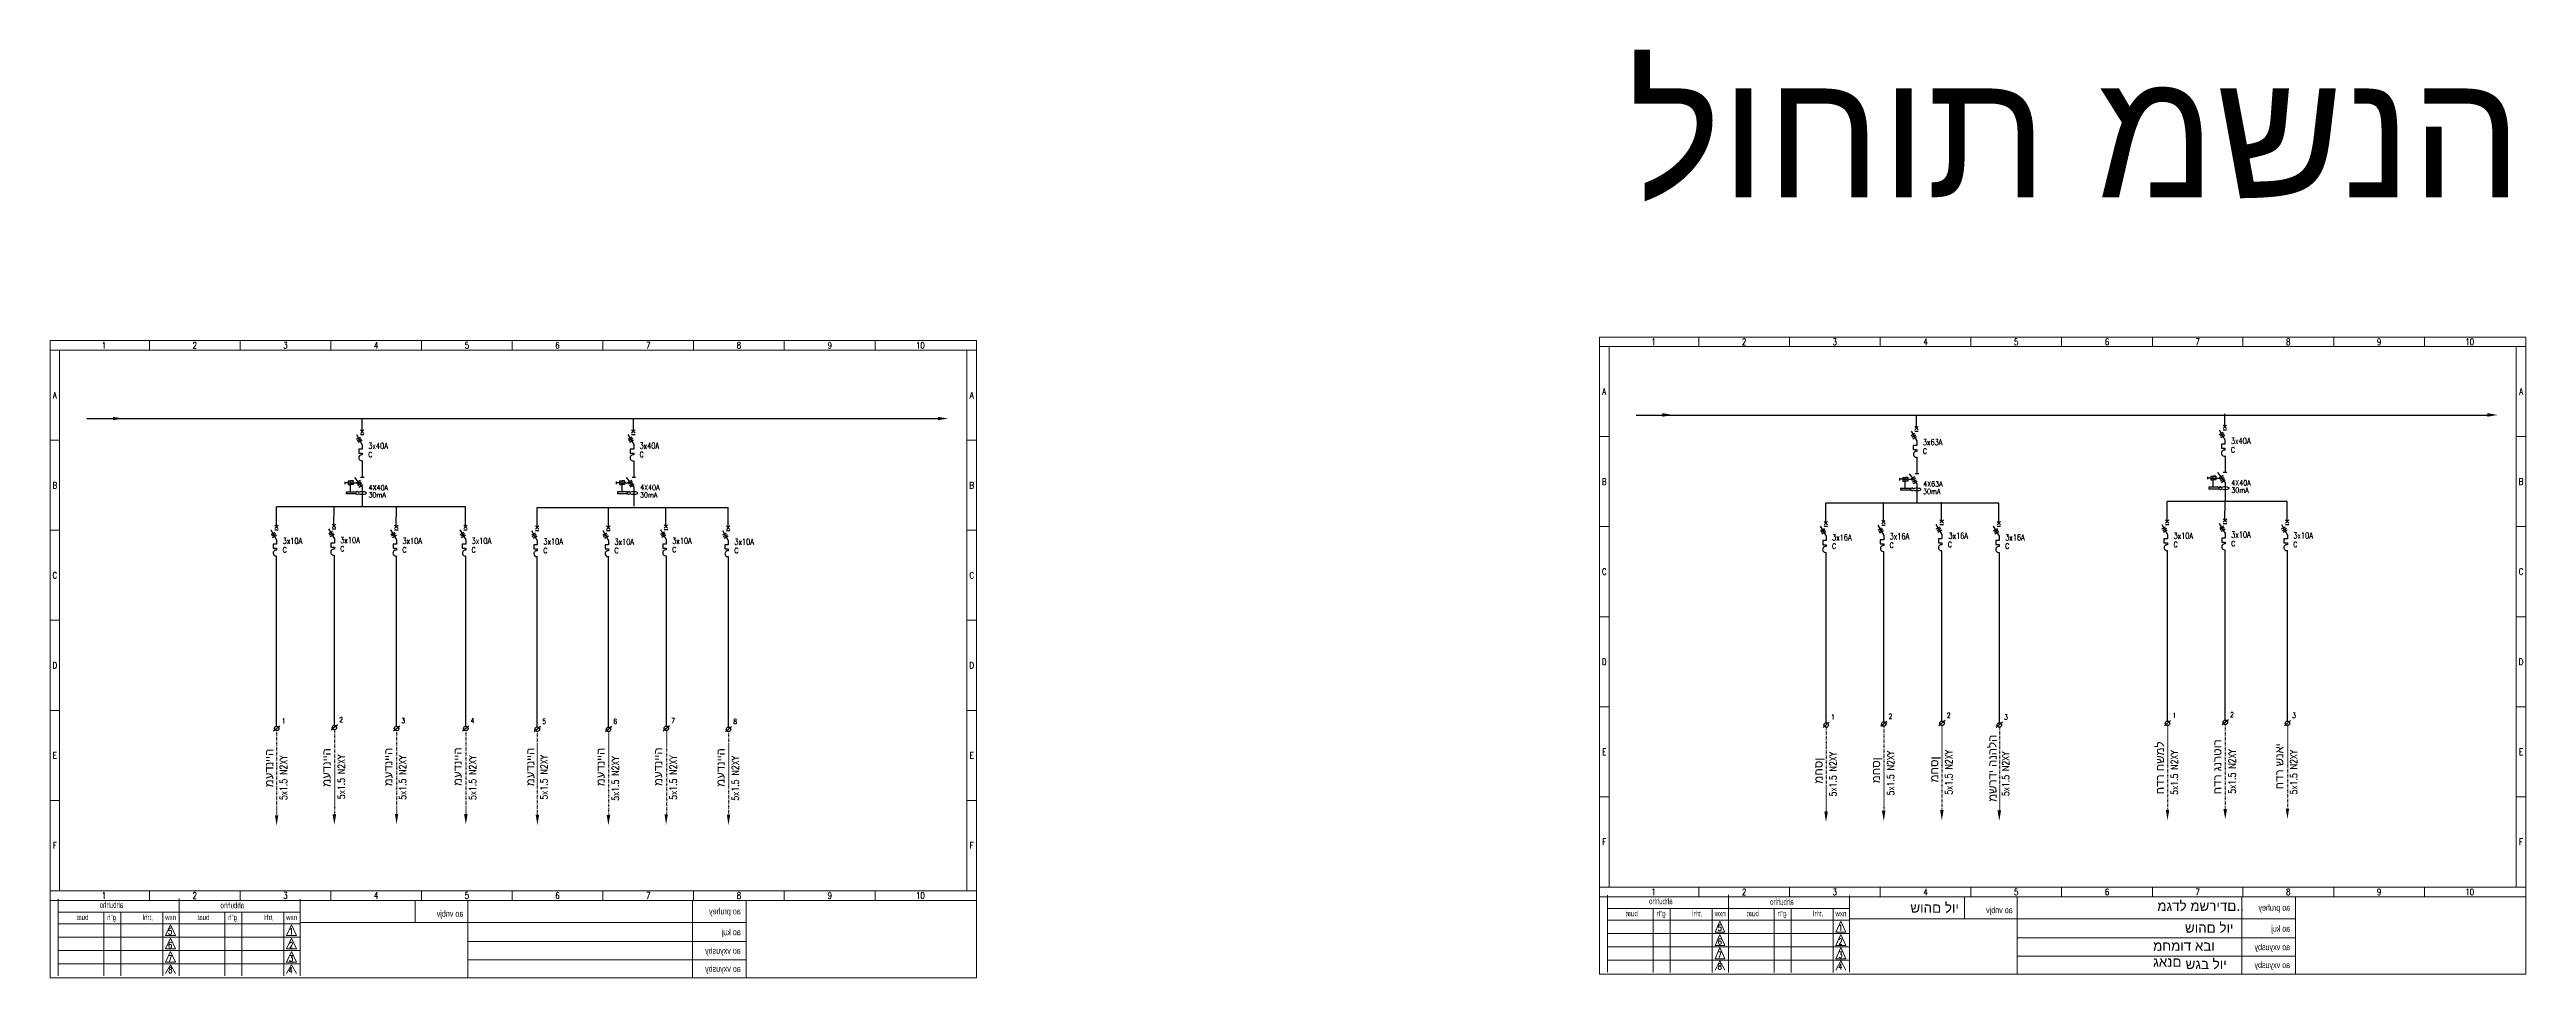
# Model space of a CAD drawing. Header units: millimetres. Extents: x 46170 to 87148, y 12751 to 40933.
# Drawn here: x 66625 to 78542, y 36465 to 40933 of the extents above; entities that cross this region are included whole.
import ezdxf
from ezdxf.enums import TextEntityAlignment as Align

# ---------------------------------------------------------------- set-up
doc = ezdxf.new("R2010")
doc.units = ezdxf.units.MM
doc.linetypes.add('ACAD_ISO03W100', pattern=[30, 12, -18])
doc.layers.add('A3', color=3, linetype='Continuous')
doc.styles.add('ROMANS', font='romans.shx')
doc.styles.get("Standard").update_dxf_attribs({"font": 'arial.ttf'})
doc.styles.add('TECHNO_M', font='techno_m.shx')

msp = doc.modelspace()

# ---------------------------------------------------------------- linework, layer by layer
at = {"color": 7, "linetype": 'ByBlock', "lineweight": 13, "ltscale": 2}
for p, q in [((66628, 36468), (66628, 39533)), ((66628, 39533), (71085, 39533)), ((66628, 36468), (66628, 39533)), ((66628, 39533), (71085, 39533)), ((71039, 39487), (71039, 36887)), ((74082, 36485), (74082, 39550)), ((74082, 39550), (78539, 39550)), ((74082, 36485), (74082, 39550)), ((74082, 39550), (78539, 39550)), ((78493, 39504), (78493, 36904)), ((66628, 36887), (71085, 36887)), ((67249, 36849), (67249, 36477)), ((68384, 36839), (68384, 36734)), ((69718, 36838), (69718, 36468)), ((74082, 36904), (78539, 36904)), ((74703, 36867), (74703, 36494)), ((75838, 36857), (75838, 36752)), ((77172, 36856), (77172, 36485)), ((66887, 36784), (66887, 36477)), ((66969, 36784), (66969, 36477)), ((67170, 36784), (67170, 36477)), ((67469, 36784), (67469, 36477)), ((67551, 36784), (67551, 36477)), ((67752, 36784), (67752, 36477)), ((74341, 36801), (74341, 36494)), ((74423, 36801), (74423, 36494)), ((74624, 36801), (74624, 36494)), ((74923, 36801), (74923, 36494)), ((75005, 36801), (75005, 36494)), ((75206, 36801), (75206, 36494))]:
    msp.add_line(p, q, dxfattribs=at)
at = {"color": 7, "linetype": 'ByBlock', "lineweight": 13}
for p, q in [((66628, 39487), (71085, 39487)), ((67106, 39533), (67106, 39487)), ((67106, 39533), (67106, 39487)), ((67106, 39533), (67106, 39487)), ((67106, 39533), (67106, 39487)), ((67542, 39533), (67542, 39487)), ((67542, 39533), (67542, 39487)), ((67542, 39533), (67542, 39487)), ((67542, 39533), (67542, 39487)), ((67978, 39533), (67978, 39487)), ((67978, 39533), (67978, 39487)), ((67978, 39533), (67978, 39487)), ((67978, 39533), (67978, 39487)), ((68415, 39533), (68415, 39487)), ((68415, 39533), (68415, 39487)), ((68415, 39533), (68415, 39487)), ((68415, 39533), (68415, 39487)), ((68851, 39533), (68851, 39487)), ((68851, 39533), (68851, 39487)), ((68851, 39533), (68851, 39487)), ((68851, 39533), (68851, 39487)), ((69288, 39533), (69288, 39487)), ((69288, 39533), (69288, 39487)), ((69724, 39533), (69724, 39487)), ((69724, 39533), (69724, 39487)), ((70160, 39533), (70160, 39487)), ((70160, 39533), (70160, 39487)), ((70597, 39533), (70597, 39487)), ((70597, 39533), (70597, 39487)), ((74082, 39504), (78539, 39504)), ((74560, 39550), (74560, 39504)), ((74560, 39550), (74560, 39504)), ((74560, 39550), (74560, 39504)), ((74560, 39550), (74560, 39504)), ((74996, 39550), (74996, 39504)), ((74996, 39550), (74996, 39504)), ((74996, 39550), (74996, 39504)), ((74996, 39550), (74996, 39504)), ((75433, 39550), (75433, 39504)), ((75433, 39550), (75433, 39504)), ((75433, 39550), (75433, 39504)), ((75433, 39550), (75433, 39504)), ((75869, 39550), (75869, 39504)), ((75869, 39550), (75869, 39504)), ((75869, 39550), (75869, 39504)), ((75869, 39550), (75869, 39504)), ((76305, 39550), (76305, 39504)), ((76305, 39550), (76305, 39504)), ((76305, 39550), (76305, 39504)), ((76305, 39550), (76305, 39504)), ((76742, 39550), (76742, 39504)), ((76742, 39550), (76742, 39504)), ((77178, 39550), (77178, 39504)), ((77178, 39550), (77178, 39504)), ((77615, 39550), (77615, 39504)), ((77615, 39550), (77615, 39504)), ((78051, 39550), (78051, 39504)), ((78051, 39550), (78051, 39504)), ((66628, 39054), (66674, 39054)), ((71039, 39054), (71085, 39054)), ((74082, 39071), (74128, 39071)), ((78493, 39071), (78539, 39071)), ((66628, 38621), (66674, 38621)), ((71039, 38621), (71085, 38621)), ((74082, 38638), (74128, 38638)), ((78493, 38638), (78539, 38638)), ((66628, 38188), (66674, 38188)), ((71039, 38188), (71085, 38188)), ((74082, 38205), (74128, 38205)), ((78493, 38205), (78539, 38205)), ((66628, 37754), (66674, 37754)), ((66628, 37754), (66674, 37754)), ((71039, 37754), (71085, 37754)), ((74082, 37772), (74128, 37772)), ((74082, 37772), (74128, 37772)), ((78493, 37772), (78539, 37772)), ((66628, 37321), (66674, 37321)), ((71039, 37321), (71085, 37321)), ((74082, 37339), (74128, 37339)), ((78493, 37339), (78539, 37339)), ((67106, 36887), (67106, 36840)), ((67106, 36887), (67106, 36840)), ((67106, 36887), (67106, 36840)), ((67106, 36887), (67106, 36840)), ((67542, 36887), (67542, 36840)), ((67542, 36887), (67542, 36840)), ((67542, 36887), (67542, 36840)), ((67542, 36887), (67542, 36840)), ((67978, 36887), (67978, 36840)), ((67978, 36887), (67978, 36840)), ((67978, 36887), (67978, 36840)), ((67978, 36887), (67978, 36840)), ((68415, 36887), (68415, 36840)), ((68415, 36887), (68415, 36840)), ((68415, 36887), (68415, 36840)), ((68415, 36887), (68415, 36840)), ((68851, 36887), (68851, 36840)), ((68851, 36887), (68851, 36840)), ((68851, 36887), (68851, 36840)), ((68851, 36887), (68851, 36840)), ((69288, 36887), (69288, 36840)), ((69288, 36887), (69288, 36840)), ((69724, 36887), (69724, 36840)), ((69724, 36887), (69724, 36840)), ((70160, 36887), (70160, 36840)), ((70160, 36887), (70160, 36840)), ((70597, 36887), (70597, 36840)), ((70597, 36887), (70597, 36840)), ((74560, 36904), (74560, 36858)), ((74560, 36904), (74560, 36858)), ((74560, 36904), (74560, 36858)), ((74560, 36904), (74560, 36858)), ((74996, 36904), (74996, 36858)), ((74996, 36904), (74996, 36858)), ((74996, 36904), (74996, 36858)), ((74996, 36904), (74996, 36858)), ((75433, 36904), (75433, 36858)), ((75433, 36904), (75433, 36858)), ((75433, 36904), (75433, 36858)), ((75433, 36904), (75433, 36858)), ((75869, 36904), (75869, 36858)), ((75869, 36904), (75869, 36858)), ((75869, 36904), (75869, 36858)), ((75869, 36904), (75869, 36858)), ((76305, 36904), (76305, 36858)), ((76305, 36904), (76305, 36858)), ((76305, 36904), (76305, 36858)), ((76305, 36904), (76305, 36858)), ((76742, 36904), (76742, 36858)), ((76742, 36904), (76742, 36858)), ((77178, 36904), (77178, 36858)), ((77178, 36904), (77178, 36858)), ((77615, 36904), (77615, 36858)), ((77615, 36904), (77615, 36858)), ((78051, 36904), (78051, 36858)), ((78051, 36904), (78051, 36858))]:
    msp.add_line(p, q, dxfattribs=at)
at = {"color": 7, "linetype": 'Continuous', "lineweight": 13}
for p, q in [((66674, 39487), (66674, 36887)), ((74128, 39504), (74128, 36904)), ((67831, 36784), (66667, 36784)), ((67831, 36727), (66667, 36727)), ((67249, 36784), (67249, 36784)), ((67831, 36784), (67831, 36784)), ((69977, 36734), (67831, 36734)), ((75285, 36801), (74121, 36801)), ((75285, 36745), (74121, 36745)), ((74703, 36801), (74703, 36801)), ((75285, 36801), (75285, 36801)), ((77431, 36752), (75285, 36752)), ((67831, 36663), (66667, 36663)), ((67831, 36599), (66667, 36599)), ((75285, 36681), (74121, 36681)), ((75285, 36617), (74121, 36617)), ((67831, 36535), (66667, 36535)), ((67249, 36535), (67249, 36535)), ((75285, 36553), (74121, 36553)), ((74703, 36553), (74703, 36553))]:
    msp.add_line(p, q, dxfattribs=at)
at = {"color": 0, "linetype": 'ByBlock', "ltscale": 2}
for p, q in [((66805, 39158), (70900, 39158)), ((68129, 39095), (68129, 39158)), ((69435, 39095), (69435, 39158)), ((74259, 39175), (78354, 39175)), ((75608, 39112), (75608, 39175)), ((77090, 39118), (77090, 39181)), ((68627, 38733), (67717, 38733)), ((67717, 38637), (67717, 38733)), ((67994, 38641), (67995, 38733)), ((68293, 38637), (68294, 38733)), ((68627, 38637), (68627, 38733)), ((68971, 38634), (68971, 38730)), ((69314, 38634), (69314, 38730)), ((69591, 38638), (69591, 38730)), ((69890, 38634), (69890, 38730)), ((76004, 38751), (75171, 38751)), ((75171, 38654), (75171, 38751)), ((75449, 38659), (75449, 38751)), ((75728, 38663), (75728, 38755)), ((76004, 38654), (76004, 38751)), ((76814, 38663), (76814, 38759)), ((77390, 38759), (76814, 38759)), ((77091, 38667), (77092, 38759)), ((77390, 38663), (77390, 38759))]:
    msp.add_line(p, q, dxfattribs=at)
at = {"color": 7, "linetype": 'Continuous', "lineweight": -2}
for p, q in [((68121, 39103), (68137, 39086)), ((68129, 39095), (68121, 39086)), ((68129, 39095), (68137, 39103)), ((69426, 39103), (69443, 39087)), ((69435, 39095), (69426, 39087)), ((69435, 39095), (69443, 39103)), ((75600, 39120), (75616, 39104)), ((75608, 39112), (75600, 39104)), ((75600, 39098), (75616, 39098)), ((75608, 39112), (75616, 39120)), ((77082, 39126), (77098, 39110)), ((77090, 39118), (77082, 39110)), ((77082, 39104), (77098, 39104)), ((77090, 39118), (77098, 39126)), ((68121, 39081), (68137, 39081)), ((68130, 38992), (68130, 38983)), ((69426, 39081), (69443, 39081)), ((69436, 38992), (69436, 38983)), ((75609, 39009), (75609, 39000)), ((77091, 39015), (77091, 39006)), ((68139, 38875), (68122, 38875)), ((69444, 38875), (69428, 38875)), ((75618, 38892), (75601, 38892)), ((77100, 38898), (77083, 38898)), ((67709, 38645), (67725, 38629)), ((67717, 38637), (67709, 38629)), ((67709, 38623), (67725, 38623)), ((67717, 38637), (67725, 38645)), ((67986, 38650), (68003, 38633)), ((67994, 38641), (67986, 38633)), ((67986, 38628), (68003, 38628)), ((67994, 38641), (68003, 38650)), ((68285, 38645), (68302, 38629)), ((68293, 38637), (68285, 38629)), ((68285, 38623), (68302, 38623)), ((68293, 38637), (68302, 38645)), ((68618, 38645), (68635, 38629)), ((68627, 38637), (68618, 38629)), ((68618, 38623), (68635, 38623)), ((68627, 38637), (68635, 38645)), ((68963, 38642), (68979, 38626)), ((68971, 38634), (68963, 38626)), ((68963, 38620), (68979, 38620)), ((68971, 38634), (68979, 38642)), ((69305, 38642), (69322, 38625)), ((69314, 38634), (69305, 38625)), ((69305, 38620), (69322, 38620)), ((69314, 38634), (69322, 38642)), ((69583, 38646), (69599, 38630)), ((69591, 38638), (69583, 38630)), ((69583, 38624), (69600, 38624)), ((69591, 38638), (69599, 38646)), ((69882, 38642), (69898, 38625)), ((69890, 38634), (69882, 38625)), ((69882, 38620), (69898, 38620)), ((69890, 38634), (69898, 38642)), ((75163, 38663), (75179, 38646)), ((75171, 38654), (75163, 38646)), ((75163, 38641), (75179, 38641)), ((75171, 38654), (75179, 38663)), ((75440, 38667), (75457, 38651)), ((75449, 38659), (75440, 38651)), ((75440, 38645), (75457, 38645)), ((75449, 38659), (75457, 38667)), ((75720, 38671), (75737, 38654)), ((75728, 38663), (75720, 38654)), ((75720, 38649), (75737, 38649)), ((75728, 38663), (75737, 38671)), ((75996, 38663), (76012, 38646)), ((76004, 38654), (75996, 38646)), ((75996, 38641), (76012, 38641)), ((76004, 38654), (76012, 38663)), ((76806, 38671), (76822, 38654)), ((76814, 38663), (76806, 38654)), ((76806, 38649), (76822, 38649)), ((76814, 38663), (76822, 38671)), ((77083, 38675), (77100, 38659)), ((77091, 38667), (77083, 38659)), ((77083, 38653), (77100, 38653)), ((77091, 38667), (77100, 38675)), ((77382, 38671), (77399, 38655)), ((77390, 38663), (77382, 38655)), ((77382, 38649), (77399, 38649)), ((77390, 38663), (77399, 38671)), ((67718, 38534), (67718, 38525)), ((67996, 38539), (67996, 38530)), ((68295, 38534), (68295, 38525)), ((68628, 38534), (68628, 38525)), ((68972, 38531), (68972, 38522)), ((69315, 38531), (69315, 38522)), ((69592, 38535), (69592, 38526)), ((69891, 38531), (69891, 38522)), ((75172, 38551), (75172, 38543)), ((75450, 38556), (75450, 38547)), ((75730, 38560), (75730, 38551)), ((76005, 38552), (76005, 38543)), ((76815, 38560), (76815, 38551)), ((77093, 38564), (77093, 38555)), ((77392, 38560), (77392, 38551))]:
    msp.add_line(p, q, dxfattribs=at)
at = {"color": 7, "linetype": 'ByBlock', "lineweight": -2}
for p, q in [((75581, 39098), (75609, 39050)), ((77063, 39104), (77091, 39056)), ((68102, 39081), (68130, 39032)), ((68130, 39011), (68113, 39011)), ((68113, 39011), (68113, 38992)), ((68113, 38992), (68130, 38992)), ((68130, 39032), (68130, 39011)), ((69408, 39081), (69436, 39033)), ((69436, 39011), (69419, 39011)), ((69419, 39011), (69419, 38992)), ((69419, 38992), (69436, 38992)), ((69436, 39033), (69436, 39011)), ((75609, 39028), (75592, 39028)), ((75592, 39028), (75592, 39009)), ((75592, 39009), (75609, 39009)), ((75609, 39050), (75609, 39028)), ((77091, 39034), (77075, 39034)), ((77075, 39034), (77075, 39015)), ((77075, 39015), (77091, 39015)), ((77091, 39055), (77091, 39034)), ((68046, 38854), (68046, 38843)), ((68064, 38849), (68046, 38849)), ((68062, 38858), (68086, 38858)), ((68062, 38858), (68062, 38840)), ((68064, 38849), (68083, 38849)), ((68074, 38804), (68074, 38858)), ((68086, 38858), (68074, 38858)), ((68074, 38855), (68074, 38856)), ((68083, 38849), (68115, 38849)), ((68086, 38858), (68086, 38840)), ((68130, 38829), (68095, 38875)), ((69352, 38855), (69352, 38843)), ((69370, 38849), (69352, 38849)), ((69368, 38858), (69392, 38858)), ((69368, 38858), (69368, 38840)), ((69370, 38849), (69389, 38849)), ((69380, 38805), (69380, 38858)), ((69392, 38858), (69380, 38858)), ((69380, 38855), (69380, 38857)), ((69389, 38849), (69421, 38849)), ((69392, 38858), (69392, 38840)), ((69436, 38829), (69401, 38875)), ((75525, 38872), (75525, 38860)), ((75543, 38866), (75525, 38866)), ((75541, 38875), (75565, 38875)), ((75541, 38875), (75541, 38857)), ((75541, 38857), (75553, 38857)), ((75543, 38866), (75562, 38866)), ((75553, 38822), (75553, 38875)), ((75565, 38875), (75553, 38875)), ((75553, 38872), (75553, 38874)), ((75553, 38860), (75553, 38859)), ((75565, 38857), (75553, 38857)), ((75562, 38866), (75594, 38866)), ((75565, 38875), (75565, 38857)), ((75609, 38846), (75574, 38892)), ((77007, 38878), (77007, 38866)), ((77026, 38872), (77007, 38872)), ((77023, 38881), (77047, 38881)), ((77023, 38881), (77023, 38863)), ((77023, 38863), (77035, 38863)), ((77026, 38872), (77045, 38872)), ((77035, 38828), (77035, 38881)), ((77047, 38881), (77035, 38881)), ((77035, 38878), (77035, 38879)), ((77035, 38866), (77035, 38864)), ((77047, 38863), (77035, 38863)), ((77045, 38872), (77076, 38872)), ((77047, 38881), (77047, 38863)), ((77092, 38852), (77057, 38898)), ((68100, 38804), (68052, 38804)), ((68052, 38804), (68052, 38796)), ((68100, 38796), (68052, 38796)), ((68062, 38840), (68074, 38840)), ((68074, 38842), (68074, 38841)), ((68086, 38840), (68074, 38840)), ((68100, 38802), (68100, 38804)), ((68101, 38802), (68100, 38802)), ((68101, 38798), (68100, 38798)), ((68100, 38798), (68100, 38796)), ((68101, 38804), (68101, 38802)), ((68101, 38796), (68101, 38798)), ((68112, 38802), (68112, 38805)), ((68112, 38798), (68112, 38795)), ((68112, 38798), (68112, 38795)), ((69405, 38805), (69358, 38805)), ((69358, 38805), (69358, 38796)), ((69405, 38796), (69358, 38796)), ((69368, 38840), (69380, 38840)), ((69380, 38843), (69380, 38842)), ((69392, 38840), (69380, 38840)), ((69405, 38802), (69405, 38805)), ((69407, 38802), (69405, 38802)), ((69407, 38799), (69405, 38799)), ((69405, 38799), (69405, 38796)), ((69407, 38805), (69407, 38802)), ((69407, 38796), (69407, 38799)), ((69417, 38803), (69417, 38806)), ((69417, 38798), (69417, 38795)), ((69417, 38798), (69417, 38795)), ((75579, 38822), (75531, 38822)), ((75531, 38822), (75531, 38813)), ((75579, 38813), (75531, 38813)), ((75579, 38819), (75579, 38822)), ((75580, 38819), (75579, 38819)), ((75580, 38816), (75579, 38816)), ((75579, 38816), (75579, 38813)), ((75580, 38821), (75580, 38819)), ((75580, 38813), (75580, 38816)), ((75591, 38820), (75591, 38823)), ((75591, 38815), (75591, 38812)), ((75591, 38815), (75591, 38812)), ((77061, 38828), (77013, 38828)), ((77013, 38828), (77013, 38819)), ((77061, 38819), (77013, 38819)), ((77061, 38825), (77061, 38828)), ((77063, 38825), (77061, 38825)), ((77063, 38822), (77061, 38822)), ((77061, 38822), (77061, 38819)), ((77063, 38827), (77063, 38825)), ((77063, 38819), (77063, 38822)), ((77073, 38825), (77073, 38828)), ((77073, 38821), (77073, 38818)), ((77073, 38821), (77073, 38818)), ((67690, 38623), (67718, 38575)), ((67967, 38628), (67996, 38579)), ((68266, 38623), (68294, 38575)), ((68600, 38623), (68628, 38575)), ((68944, 38620), (68972, 38572)), ((69287, 38620), (69315, 38571)), ((69564, 38624), (69592, 38576)), ((69863, 38620), (69891, 38571)), ((75144, 38641), (75172, 38592)), ((75422, 38645), (75450, 38596)), ((75701, 38649), (75729, 38600)), ((75977, 38641), (76005, 38592)), ((76787, 38649), (76815, 38600)), ((77064, 38653), (77093, 38605)), ((77363, 38649), (77391, 38600)), ((67718, 38553), (67701, 38553)), ((67701, 38553), (67701, 38534)), ((67701, 38534), (67718, 38534)), ((67718, 38575), (67718, 38553)), ((67996, 38558), (67979, 38558)), ((67979, 38558), (67979, 38539)), ((67979, 38539), (67996, 38539)), ((67996, 38579), (67996, 38558)), ((68295, 38553), (68278, 38553)), ((68278, 38553), (68278, 38534)), ((68278, 38534), (68295, 38534)), ((68295, 38575), (68295, 38553)), ((68628, 38553), (68611, 38553)), ((68611, 38553), (68611, 38534)), ((68611, 38534), (68628, 38534)), ((68628, 38575), (68628, 38553)), ((68972, 38550), (68955, 38550)), ((68955, 38550), (68955, 38531)), ((68955, 38531), (68972, 38531)), ((68972, 38572), (68972, 38550)), ((69315, 38550), (69298, 38550)), ((69298, 38550), (69298, 38531)), ((69298, 38531), (69315, 38531)), ((69315, 38571), (69315, 38550)), ((69592, 38554), (69576, 38554)), ((69576, 38554), (69576, 38535)), ((69576, 38535), (69592, 38535)), ((69592, 38575), (69592, 38554)), ((69891, 38550), (69875, 38550)), ((69875, 38550), (69875, 38531)), ((69875, 38531), (69891, 38531)), ((69891, 38571), (69891, 38550)), ((75172, 38571), (75156, 38571)), ((75156, 38571), (75156, 38551)), ((75156, 38551), (75172, 38551)), ((75172, 38592), (75172, 38571)), ((75450, 38575), (75433, 38575)), ((75433, 38575), (75433, 38556)), ((75433, 38556), (75450, 38556)), ((75450, 38596), (75450, 38575)), ((75730, 38579), (75713, 38579)), ((75713, 38579), (75713, 38560)), ((75713, 38560), (75730, 38560)), ((75730, 38600), (75730, 38579)), ((76005, 38571), (75989, 38571)), ((75989, 38571), (75989, 38552)), ((75989, 38552), (76005, 38552)), ((76005, 38592), (76005, 38571)), ((76815, 38579), (76798, 38579)), ((76798, 38579), (76798, 38560)), ((76798, 38560), (76815, 38560)), ((76815, 38600), (76815, 38579)), ((77093, 38583), (77076, 38583)), ((77076, 38583), (77076, 38564)), ((77076, 38564), (77093, 38564)), ((77093, 38605), (77093, 38583)), ((77392, 38579), (77375, 38579)), ((77375, 38579), (77375, 38560)), ((77375, 38560), (77392, 38560)), ((77392, 38600), (77392, 38579))]:
    msp.add_line(p, q, dxfattribs=at)
at = {"lineweight": -2}
for p, q in [((75582, 39076), (75600, 39087)), ((77064, 39082), (77083, 39093)), ((68103, 39059), (68121, 39069)), ((68106, 39051), (68125, 39062)), ((68110, 39044), (68129, 39055)), ((69409, 39059), (69427, 39070)), ((69412, 39052), (69431, 39063)), ((69416, 39044), (69435, 39055)), ((75585, 39069), (75604, 39080)), ((75589, 39061), (75608, 39072)), ((77068, 39075), (77087, 39086)), ((77071, 39067), (77090, 39078)), ((68102, 38850), (68121, 38862)), ((68106, 38843), (68125, 38854)), ((69408, 38851), (69427, 38862)), ((69411, 38844), (69430, 38855)), ((75581, 38868), (75600, 38879)), ((75585, 38861), (75604, 38872)), ((75588, 38853), (75607, 38864)), ((75592, 38846), (75611, 38857)), ((77063, 38874), (77082, 38885)), ((77067, 38866), (77086, 38877)), ((77070, 38859), (77089, 38870)), ((77074, 38851), (77093, 38863)), ((68109, 38836), (68128, 38847)), ((68113, 38828), (68132, 38839)), ((69415, 38836), (69434, 38847)), ((69419, 38829), (69438, 38840)), ((67691, 38601), (67709, 38612)), ((67969, 38605), (67987, 38616)), ((67972, 38598), (67991, 38609)), ((68267, 38601), (68286, 38612)), ((68601, 38601), (68619, 38612)), ((69565, 38602), (69584, 38613)), ((75145, 38618), (75164, 38629)), ((75149, 38611), (75168, 38622)), ((75152, 38604), (75171, 38615)), ((75423, 38623), (75441, 38633)), ((75426, 38615), (75445, 38627)), ((75430, 38608), (75449, 38619)), ((75702, 38627), (75721, 38637)), ((75706, 38619), (75725, 38630)), ((75710, 38612), (75729, 38623)), ((75978, 38618), (75997, 38629)), ((75982, 38611), (76001, 38622)), ((75985, 38604), (76004, 38615)), ((76788, 38627), (76806, 38637)), ((76792, 38619), (76810, 38630)), ((76795, 38612), (76814, 38623)), ((77066, 38631), (77084, 38642)), ((77069, 38624), (77088, 38635)), ((77073, 38616), (77092, 38627)), ((77364, 38627), (77383, 38637)), ((77368, 38619), (77387, 38630)), ((77372, 38612), (77391, 38623)), ((67695, 38594), (67714, 38605)), ((67698, 38586), (67717, 38597)), ((67976, 38591), (67995, 38602)), ((68271, 38594), (68290, 38605)), ((68275, 38586), (68294, 38597)), ((68604, 38594), (68623, 38605)), ((68608, 38586), (68627, 38597)), ((68945, 38598), (68963, 38609)), ((68948, 38591), (68967, 38602)), ((68952, 38583), (68971, 38594)), ((69288, 38597), (69306, 38608)), ((69291, 38590), (69310, 38601)), ((69295, 38583), (69314, 38594)), ((69569, 38595), (69588, 38606)), ((69572, 38587), (69591, 38598)), ((69864, 38598), (69883, 38608)), ((69868, 38590), (69887, 38601)), ((69871, 38583), (69890, 38594))]:
    msp.add_line(p, q, dxfattribs=at)
at = {"linetype": 'ByBlock', "ltscale": 2}
for p, q in [((75609, 38972), (75609, 38892)), ((77092, 38978), (77092, 38898)), ((68130, 38954), (68130, 38875)), ((69436, 38955), (69436, 38875)), ((77092, 38852), (77092, 38759)), ((68130, 38829), (68130, 38736)), ((69436, 38829), (69436, 38736)), ((75609, 38846), (75609, 38753)), ((67718, 37678), (67718, 38497)), ((67996, 37682), (67996, 38501)), ((68295, 37678), (68295, 38497)), ((68628, 37678), (68628, 38497)), ((68972, 37675), (68972, 38494)), ((69315, 37674), (69315, 38493)), ((69593, 37678), (69593, 38498)), ((69892, 37674), (69892, 38493)), ((75173, 37695), (75173, 38514)), ((75450, 37699), (75450, 38519)), ((75730, 37703), (75730, 38522)), ((76006, 37695), (76006, 38514)), ((76815, 37703), (76815, 38522)), ((77093, 37708), (77093, 38527)), ((77392, 37703), (77392, 38523))]:
    msp.add_line(p, q, dxfattribs=at)
msp.add_line((68971, 38730), (69890, 38730))
at = {"color": 7, "ltscale": 2}
for p, q in [((67733, 37679), (67703, 37654)), ((68011, 37684), (67981, 37659)), ((68310, 37679), (68280, 37654)), ((68643, 37679), (68613, 37654)), ((68987, 37676), (68957, 37651)), ((69330, 37676), (69300, 37651)), ((69608, 37680), (69578, 37655)), ((69907, 37676), (69877, 37651)), ((75188, 37697), (75158, 37672)), ((75465, 37701), (75435, 37676)), ((75745, 37705), (75715, 37680)), ((76021, 37697), (75991, 37672)), ((76830, 37705), (76800, 37680)), ((77108, 37709), (77078, 37684)), ((77407, 37705), (77377, 37680))]:
    msp.add_line(p, q, dxfattribs=at)
at = {"linetype": 'ACAD_ISO03W100', "ltscale": 0.2}
for p, q in [((67718, 37656), (67718, 37250)), ((67996, 37660), (67996, 37255)), ((68295, 37656), (68295, 37250)), ((68628, 37656), (68628, 37250)), ((69593, 37657), (69593, 37251)), ((75173, 37673), (75173, 37268)), ((75450, 37678), (75450, 37272)), ((75730, 37682), (75730, 37276)), ((76006, 37673), (76006, 37268)), ((76815, 37682), (76815, 37276)), ((77093, 37686), (77093, 37280)), ((77392, 37682), (77392, 37276)), ((68972, 37653), (68972, 37247)), ((69315, 37652), (69315, 37247)), ((69892, 37653), (69892, 37247))]:
    msp.add_line(p, q, dxfattribs=at)
at = {"color": 7, "lineweight": 13}
for p, q in [((67207, 36723), (67184, 36671)), ((67207, 36723), (67231, 36671)), ((67789, 36723), (67766, 36671)), ((67789, 36723), (67813, 36671)), ((74662, 36741), (74638, 36688)), ((74662, 36741), (74685, 36688)), ((75244, 36741), (75220, 36688)), ((75244, 36741), (75267, 36688)), ((67184, 36671), (67231, 36671)), ((67207, 36659), (67184, 36607)), ((67184, 36607), (67231, 36607)), ((67207, 36595), (67184, 36543)), ((67207, 36659), (67231, 36607)), ((67207, 36595), (67231, 36543)), ((67766, 36671), (67813, 36671)), ((67789, 36659), (67766, 36607)), ((67766, 36607), (67813, 36607)), ((67789, 36595), (67766, 36543)), ((67789, 36659), (67813, 36607)), ((67789, 36595), (67813, 36543)), ((74638, 36688), (74685, 36688)), ((74662, 36677), (74638, 36624)), ((74638, 36624), (74685, 36624)), ((74662, 36613), (74638, 36560)), ((74662, 36677), (74685, 36624)), ((74662, 36613), (74685, 36560)), ((75220, 36688), (75267, 36688)), ((75244, 36677), (75220, 36624)), ((75220, 36624), (75267, 36624)), ((75244, 36613), (75220, 36560)), ((75244, 36677), (75267, 36624)), ((75244, 36613), (75267, 36560)), ((67184, 36543), (67231, 36543)), ((67207, 36531), (67184, 36488)), ((67207, 36531), (67231, 36488)), ((67766, 36543), (67813, 36543)), ((67789, 36531), (67766, 36488)), ((67789, 36531), (67813, 36488)), ((74638, 36560), (74685, 36560)), ((74662, 36549), (74638, 36505)), ((74662, 36549), (74685, 36505)), ((75220, 36560), (75267, 36560)), ((75244, 36549), (75220, 36505)), ((75244, 36549), (75267, 36505))]:
    msp.add_line(p, q, dxfattribs=at)
at = {"color": 7, "lineweight": 13, "ltscale": 2}
for p, q in [((68638, 36643), (69977, 36643)), ((76092, 36661), (77431, 36661)), ((68638, 36554), (69977, 36554)), ((76092, 36572), (77431, 36572))]:
    msp.add_line(p, q, dxfattribs=at)
at = {"color": 7, "linetype": 'ByBlock', "lineweight": 13, "ltscale": 2}
for points in [[(66628, 36468), (71085, 36468), (71085, 39533), (66628, 39533)], [(66628, 39533), (71085, 39533), (71085, 36468), (66628, 36468)], [(66628, 36468), (71085, 36468), (71085, 39533), (66628, 39533)], [(66628, 39533), (71085, 39533), (71085, 36468), (66628, 36468)], [(74082, 36485), (78539, 36485), (78539, 39550), (74082, 39550)], [(74082, 39550), (78539, 39550), (78539, 36485), (74082, 36485)], [(74082, 36485), (78539, 36485), (78539, 39550), (74082, 39550)], [(74082, 39550), (78539, 39550), (78539, 36485), (74082, 36485)], [(66628, 36887), (71085, 36887), (71085, 36840), (66628, 36840)], [(74082, 36904), (78539, 36904), (78539, 36858), (74082, 36858)]]:
    msp.add_lwpolyline(points, close=True, dxfattribs=at)
at = {"color": 7, "linetype": 'ByBlock', "lineweight": 13, "ltscale": 2, "const_width": 5}
for points in [[(66628, 36840), (71085, 36840), (71085, 36840), (66628, 36840)], [(74082, 36858), (78539, 36858), (78539, 36858), (74082, 36858)]]:
    msp.add_lwpolyline(points, close=True, dxfattribs=at)
at = {"color": 7, "ltscale": 2}
for centre in [(67718, 37667), (67996, 37671), (68295, 37667), (68628, 37667), (68972, 37664), (69315, 37663), (69593, 37668), (69892, 37663), (75173, 37684), (75450, 37689), (75730, 37692), (76006, 37684), (76815, 37692), (77093, 37697), (77392, 37692)]:
    msp.add_circle(centre, 10.8, dxfattribs=at)
at = {"color": 7, "linetype": 'ByBlock', "lineweight": -2}
for centre, radius, start, end in [((68128, 38969), 14.4, 80.8849, 280.1182), ((69433, 38969), 14.4, 80.8849, 280.1182), ((75607, 38986), 14.4, 80.8849, 280.1182), ((77089, 38992), 14.4, 80.8849, 280.1182), ((68107, 38796), 10.6, 66.8973, 125.6982), ((68107, 38805), 10.6, 234.3018, 293.1027), ((69413, 38796), 10.6, 66.8973, 125.6982), ((69413, 38805), 10.6, 234.3018, 293.1027), ((75586, 38813), 10.6, 66.8973, 125.6982), ((75586, 38822), 10.6, 234.3018, 293.1027), ((77069, 38819), 10.6, 66.8973, 125.6982), ((77069, 38828), 10.6, 234.3018, 293.1027), ((67716, 38511), 14.4, 80.8849, 280.1182), ((67993, 38515), 14.4, 80.8849, 280.1182), ((68292, 38511), 14.4, 80.8849, 280.1182), ((68626, 38511), 14.4, 80.8849, 280.1182), ((68970, 38508), 14.4, 80.8849, 280.1182), ((69313, 38508), 14.4, 80.8849, 280.1182), ((69590, 38512), 14.4, 80.8849, 280.1182), ((69889, 38508), 14.4, 80.8849, 280.1182), ((75170, 38528), 14.4, 80.8849, 280.1182), ((75448, 38533), 14.4, 80.8849, 280.1182), ((75727, 38537), 14.4, 80.8849, 280.1182), ((76003, 38528), 14.4, 80.8849, 280.1182), ((76813, 38537), 14.4, 80.8849, 280.1182), ((77090, 38541), 14.4, 80.8849, 280.1182), ((77389, 38537), 14.4, 80.8849, 280.1182)]:
    msp.add_arc(centre, radius, start, end, dxfattribs=at)
for centre in [(68130, 38800), (69436, 38800), (75609, 38817), (77092, 38823)]:
    msp.add_ellipse(centre, major_axis=(-20, 0), ratio=0.292341, start_param=0.37335, end_param=5.909835, dxfattribs=at)
at = {"color": 7, "linetype": 'ByBlock', "lineweight": -2, "ltscale": 30}
for points in [[(66931, 39166), (66981, 39158), (66931, 39150)], [(70900, 39166), (70950, 39158), (70900, 39150)], [(74385, 39184), (74435, 39175), (74385, 39167)], [(78354, 39184), (78404, 39175), (78354, 39167)], [(67726, 37250), (67718, 37200), (67710, 37250)], [(68004, 37254), (67996, 37204), (67987, 37254)], [(68303, 37256), (68295, 37206), (68287, 37256)], [(68637, 37256), (68628, 37206), (68620, 37256)], [(68981, 37253), (68973, 37203), (68964, 37253)], [(69323, 37251), (69314, 37201), (69306, 37251)], [(69600, 37255), (69592, 37205), (69584, 37255)], [(69900, 37252), (69892, 37202), (69884, 37252)], [(75181, 37267), (75172, 37217), (75164, 37267)], [(75458, 37272), (75450, 37222), (75441, 37272)], [(75738, 37275), (75729, 37225), (75721, 37275)], [(76014, 37273), (76006, 37223), (75997, 37273)], [(76823, 37275), (76815, 37225), (76807, 37275)], [(77101, 37280), (77093, 37230), (77084, 37280)], [(77400, 37282), (77392, 37232), (77384, 37282)]]:
    msp.add_solid(points, dxfattribs=at)
at = {"layer": 'A3', "color": 7, "lineweight": 13, "const_width": 5.63}
for points in [[(66667, 36477), (66667, 36849)], [(67831, 36477), (67831, 36847)], [(68638, 36468), (68638, 36842)], [(69977, 36468), (69977, 36839)], [(74121, 36494), (74121, 36867)], [(75285, 36494), (75285, 36865)], [(76092, 36485), (76092, 36859)], [(77431, 36485), (77431, 36857)]]:
    msp.add_lwpolyline(points, dxfattribs=at)

# ---------------------------------------------------------------- texts
at = {"color": 32, "lineweight": 53, "true_color": 0xcd6928}
msp.add_text('לוחות משנה', height=601.6, dxfattribs=at).set_placement((74221, 40222))
at = {"color": 7, "lineweight": 13, "style": 'ROMANS', "width": 0.8}
for s, height, p in [('1', 31.1, (66887, 39510)), ('1', 31.1, (66887, 39510)), ('1', 31.1, (66887, 39510)), ('1', 31.1, (66887, 39510)), ('2', 31.1, (67324, 39510)), ('2', 31.1, (67324, 39510)), ('2', 31.1, (67324, 39510)), ('2', 31.1, (67324, 39510)), ('3', 31.1, (67760, 39510)), ('3', 31.1, (67760, 39510)), ('3', 31.1, (67760, 39510)), ('3', 31.1, (67760, 39510)), ('4', 31.1, (68197, 39510)), ('4', 31.1, (68197, 39510)), ('4', 31.1, (68197, 39510)), ('4', 31.1, (68197, 39510)), ('5', 31.1, (68633, 39510)), ('5', 31.1, (68633, 39510)), ('5', 31.1, (68633, 39510)), ('5', 31.1, (68633, 39510)), ('6', 31.1, (69069, 39510)), ('6', 31.1, (69069, 39510)), ('7', 31.1, (69506, 39510)), ('7', 31.1, (69506, 39510)), ('8', 31.1, (69942, 39510)), ('8', 31.1, (69942, 39510)), ('9', 31.1, (70379, 39510)), ('9', 31.1, (70379, 39510)), ('10', 31.1, (70815, 39510)), ('10', 31.1, (70815, 39510)), ('1', 31.1, (74342, 39527)), ('1', 31.1, (74342, 39527)), ('1', 31.1, (74342, 39527)), ('1', 31.1, (74342, 39527)), ('2', 31.1, (74778, 39527)), ('2', 31.1, (74778, 39527)), ('2', 31.1, (74778, 39527)), ('2', 31.1, (74778, 39527)), ('3', 31.1, (75214, 39527)), ('3', 31.1, (75214, 39527)), ('3', 31.1, (75214, 39527)), ('3', 31.1, (75214, 39527)), ('4', 31.1, (75651, 39527)), ('4', 31.1, (75651, 39527)), ('4', 31.1, (75651, 39527)), ('4', 31.1, (75651, 39527)), ('5', 31.1, (76087, 39527)), ('5', 31.1, (76087, 39527)), ('5', 31.1, (76087, 39527)), ('5', 31.1, (76087, 39527)), ('6', 31.1, (76524, 39527)), ('6', 31.1, (76524, 39527)), ('7', 31.1, (76960, 39527)), ('7', 31.1, (76960, 39527)), ('8', 31.1, (77396, 39527)), ('8', 31.1, (77396, 39527)), ('9', 31.1, (77833, 39527)), ('9', 31.1, (77833, 39527)), ('10', 31.1, (78269, 39527)), ('10', 31.1, (78269, 39527)), ('A', 30.7, (66651, 39270)), ('A', 30.7, (71062, 39270)), ('A', 30.7, (74105, 39288)), ('A', 30.7, (78516, 39288)), ('B', 30.7, (66651, 38837)), ('B', 30.7, (71062, 38837)), ('B', 30.7, (74105, 38855)), ('B', 30.7, (78516, 38855)), ('C', 30.7, (66651, 38404)), ('C', 30.7, (71062, 38404)), ('C', 30.7, (74105, 38422)), ('C', 30.7, (78516, 38422)), ('D', 30.7, (66651, 37971)), ('D', 30.7, (71062, 37971)), ('D', 30.7, (74105, 37988)), ('D', 30.7, (78516, 37988)), ('E', 30.7, (66651, 37538)), ('E', 30.7, (71062, 37538)), ('E', 30.7, (74105, 37555)), ('E', 30.7, (78516, 37555)), ('F', 30.7, (66651, 37105)), ('F', 30.7, (71062, 37105)), ('F', 30.7, (74105, 37122)), ('F', 30.7, (78516, 37122)), ('1', 31.1, (66887, 36864)), ('1', 31.1, (66887, 36864)), ('1', 31.1, (66887, 36864)), ('1', 31.1, (66887, 36864)), ('2', 31.1, (67324, 36864)), ('2', 31.1, (67324, 36864)), ('2', 31.1, (67324, 36864)), ('2', 31.1, (67324, 36864)), ('3', 31.1, (67760, 36864)), ('3', 31.1, (67760, 36864)), ('3', 31.1, (67760, 36864)), ('3', 31.1, (67760, 36864)), ('4', 31.1, (68197, 36864)), ('4', 31.1, (68197, 36864)), ('4', 31.1, (68197, 36864)), ('4', 31.1, (68197, 36864)), ('5', 31.1, (68633, 36864)), ('5', 31.1, (68633, 36864)), ('5', 31.1, (68633, 36864)), ('5', 31.1, (68633, 36864)), ('6', 31.1, (69069, 36864)), ('6', 31.1, (69069, 36864)), ('7', 31.1, (69506, 36864)), ('7', 31.1, (69506, 36864)), ('8', 31.1, (69942, 36864)), ('8', 31.1, (69942, 36864)), ('9', 31.1, (70379, 36864)), ('9', 31.1, (70379, 36864)), ('10', 31.1, (70815, 36864)), ('10', 31.1, (70815, 36864)), ('1', 31.1, (74342, 36881)), ('1', 31.1, (74342, 36881)), ('1', 31.1, (74342, 36881)), ('1', 31.1, (74342, 36881)), ('2', 31.1, (74778, 36881)), ('2', 31.1, (74778, 36881)), ('2', 31.1, (74778, 36881)), ('2', 31.1, (74778, 36881)), ('3', 31.1, (75214, 36881)), ('3', 31.1, (75214, 36881)), ('3', 31.1, (75214, 36881)), ('3', 31.1, (75214, 36881)), ('4', 31.1, (75651, 36881)), ('4', 31.1, (75651, 36881)), ('4', 31.1, (75651, 36881)), ('4', 31.1, (75651, 36881)), ('5', 31.1, (76087, 36881)), ('5', 31.1, (76087, 36881)), ('5', 31.1, (76087, 36881)), ('5', 31.1, (76087, 36881)), ('6', 31.1, (76524, 36881)), ('6', 31.1, (76524, 36881)), ('7', 31.1, (76960, 36881)), ('7', 31.1, (76960, 36881)), ('8', 31.1, (77396, 36881)), ('8', 31.1, (77396, 36881)), ('9', 31.1, (77833, 36881)), ('9', 31.1, (77833, 36881)), ('10', 31.1, (78269, 36881)), ('10', 31.1, (78269, 36881))]:
    msp.add_text(s, height=height, dxfattribs=at).set_placement(p, align=Align.MIDDLE)
at = {"color": 7, "lineweight": -2, "style": 'ROMANS', "width": 0.8}
for s, height, p in [('C', 25, (68159, 38972, -75649)), ('3x40A', 29, (68159, 39012, -75649)), ('3x40A', 29, (69464, 39013, -75649)), ('C', 25, (69464, 38973, -75649)), ('C', 25, (75638, 38989, -75649)), ('3x63A', 29, (75638, 39030, -75649)), ('C', 25, (77120, 38995, -75649)), ('3x40A', 29, (77120, 39036, -75649)), ('4X63A', 25, (75640, 38831, -75649)), ('4X40A', 25, (77122, 38836, -75649)), ('4X40A', 25, (68161, 38813, -75649)), ('30mA', 25, (68160, 38778, -75649)), ('4X40A', 25, (69467, 38814, -75649)), ('30mA', 25, (69466, 38778, -75649)), ('30mA', 25, (75639, 38795, -75649)), ('30mA', 25, (77122, 38801, -75649)), ('3x16A', 29, (75761, 38580, -75649)), ('3x10A', 29, (76844, 38580, -75649)), ('3x10A', 29, (77121, 38585, -75649)), ('3x10A', 29, (77420, 38581, -75649)), ('C', 25, (67747, 38514, -75649)), ('3x10A', 29, (67747, 38555, -75649)), ('3x10A', 29, (68024, 38559, -75649)), ('C', 25, (68024, 38519, -75649)), ('3x10A', 29, (68323, 38555, -75649)), ('C', 25, (68323, 38514, -75649)), ('3x10A', 29, (68656, 38555, -75649)), ('C', 25, (68656, 38514, -75649)), ('C', 25, (69001, 38511, -75649)), ('3x10A', 29, (69001, 38552, -75649)), ('3x10A', 29, (69343, 38551, -75649)), ('C', 25, (69343, 38511, -75649)), ('3x10A', 29, (69621, 38556, -75649)), ('C', 25, (69621, 38515, -75649)), ('C', 25, (69920, 38511, -75649)), ('3x10A', 29, (69920, 38551, -75649)), ('C', 25, (75201, 38532, -75649)), ('3x16A', 29, (75201, 38572, -75649)), ('3x16A', 29, (75478, 38577, -75649)), ('C', 25, (75478, 38536, -75649)), ('C', 25, (75758, 38540, -75649)), ('C', 25, (76034, 38532, -75649)), ('3x16A', 29, (76034, 38572, -75649)), ('C', 25, (76844, 38540, -75649)), ('C', 25, (77121, 38544, -75649)), ('C', 25, (77420, 38540, -75649))]:
    msp.add_text(s, height=height, dxfattribs=at).set_placement(p)
at = {"color": 7, "lineweight": 13, "style": 'ROMANS', "width": 0.8}
for s, height, p in [('1', 24, (67742, 37692, -75649)), ('2', 24, (68019, 37697, -75649)), ('3', 24, (68318, 37693, -75649)), ('4', 24, (68651, 37693, -75649)), ('5', 24, (68996, 37689, -75649)), ('6', 24, (69338, 37689, -75649)), ('7', 24, (69616, 37693, -75649)), ('8', 24, (69915, 37689, -75649)), ('1', 24, (75196, 37710, -75649)), ('2', 24, (75473, 37714, -75649)), ('2', 24, (75753, 37718, -75649)), ('3', 24, (76029, 37710, -75649)), ('1', 24, (76839, 37718, -75649)), ('2', 24, (77116, 37722, -75649)), ('3', 24, (77415, 37718, -75649)), ('5', 29, (67196, 36677)), ('1', 29, (67778, 36677)), ('5', 29, (74651, 36694)), ('1', 29, (75232, 36694)), ('6', 29, (67196, 36611)), ('2', 29, (67778, 36611)), ('7', 29, (74651, 36564)), ('6', 29, (74651, 36628)), ('2', 29, (75232, 36628)), ('3', 29, (75232, 36564)), ('7', 29, (67196, 36547)), ('8', 29, (67197, 36491)), ('4', 29, (67775, 36491)), ('3', 29, (67778, 36547)), ('8', 29, (74651, 36508)), ('4', 29, (75230, 36508))]:
    msp.add_text(s, height=height, dxfattribs=at).set_placement(p)
at = {"color": 7, "lineweight": -2, "style": 'ROMANS', "width": 0.8}
for p in [(68046, 37327, -82790), (68342, 37324, -82790), (69021, 37325, -82790), (69643, 37324, -82790), (75223, 37340, -82790), (75500, 37345, -82790), (75780, 37349, -82790), (76053, 37342, -82790), (76865, 37348, -82790), (77143, 37353, -82790), (77439, 37350, -82790), (67768, 37323, -82790), (68678, 37323, -82790), (69365, 37319, -82790), (69942, 37320, -82790)]:
    msp.add_text('5x1.5 N2XY', height=34.2, rotation=90, dxfattribs=at).set_placement(p)
at = {"color": 7, "lineweight": 13, "style": 'TECHNO_M', "text_generation_flag": 2}
for s, height, width, p in [('ahbuhho', 29, 0.7, (66980, 36804)), ('ahbuhho', 29, 0.7, (67561, 36802)), ('ahbuhho', 29, 0.7, (74434, 36822)), ('ahbuhho', 29, 0.7, (75016, 36819)), ('ao pruhey', 30, 0.8, (77405, 36791)), ('buat', 25.8, 0.8, (66813, 36746)), ('g"h', 25.8, 0.8, (66946, 36746)), (',trhl', 25.8, 0.8, (67123, 36746)), ('nxw', 25.8, 0.8, (67234, 36746)), ('buat', 25.8, 0.8, (67395, 36746)), ('g"h', 25.8, 0.8, (67528, 36746)), (',trhl', 25.8, 0.8, (67704, 36746)), ('nxw', 25.8, 0.8, (67816, 36746)), ('ao vnbjv ', 30, 0.8, (68616, 36762)), ('ao pruhey', 30, 0.8, (69951, 36773)), ('ao kuj', 30, 0.8, (69951, 36673)), ('buat', 25.8, 0.8, (74267, 36764)), ('g"h', 25.8, 0.8, (74400, 36764)), (',trhl', 25.8, 0.8, (74577, 36764)), ('nxw', 25.8, 0.8, (74689, 36764)), ('buat', 25.8, 0.8, (74849, 36764)), ('g"h', 25.8, 0.8, (74982, 36764)), (',trhl', 25.8, 0.8, (75159, 36764)), ('nxw', 25.8, 0.8, (75270, 36764)), ('ao vnbjv ', 30, 0.8, (76070, 36779)), ('ao kuj', 30, 0.8, (77405, 36690)), ('ao vxyusby', 30, 0.8, (69951, 36584)), ('ao vxyusby', 30, 0.8, (77405, 36601)), ('ao vxyusby', 30, 0.8, (69951, 36497)), ('ao vxyusby', 30, 0.8, (77405, 36515))]:
    msp.add_text(s, height=height, dxfattribs=dict(at, width=width)).set_placement(p)
at = {"attachment_point": 1, "rotation": 90}
for s, heights, insert, char_height in [('מעדנייה', [0], (67662, 37385), 39.4), ('מעדנייה', [0], (67938, 37387), 39.4), ('מעדנייה', [0], (68236, 37390), 39.4), ('מעדנייה', [0], (68569, 37391), 39.4), ('מעדנייה', [0], (68919, 37390), 39.4), ('מעדנייה', [0], (69257, 37390), 39.4), ('מעדנייה', [0], (69534, 37391), 39.4), ('מעדנייה', [0], (69834, 37387), 39.4), ('משרדי הנהלה', [0], (75953, 37315), 39.38), ('חדר חשמל', [0], (76759, 37350), 39.4), ('חדר גנרטור', [42], (77035, 37350), 39.4), ('חדר שנאי', [0], (77333, 37374), 39.4), ('מחסן', [0], (75116, 37402), 39.4), ('מחסן ', [0], (75393, 37404), 39.4), ('מחסן ', [0], (75673, 37408), 39.4)]:
    msp.add_mtext_dynamic_manual_height_columns(s, width=4250.72, gutter_width=197, heights=heights, dxfattribs=dict(at, insert=insert, char_height=char_height))
at = {"lineweight": 53, "attachment_point": 1}
for s, insert, char_height in [('שוהם לוי', (75578, 36827), 46), ('מגדל משרידם..', (76766, 36836), 46.03), ('שוהם לוי', (76899, 36731), 46), ('מחמוד אבו גאנם', (76746, 36644), 46.03), ('שגב לוי', (76902, 36556), 46)]:
    msp.add_mtext_dynamic_manual_height_columns(s, width=421.09, gutter_width=230, heights=[235], dxfattribs=dict(at, insert=insert, char_height=char_height))

doc.saveas('drawing.dxf')
